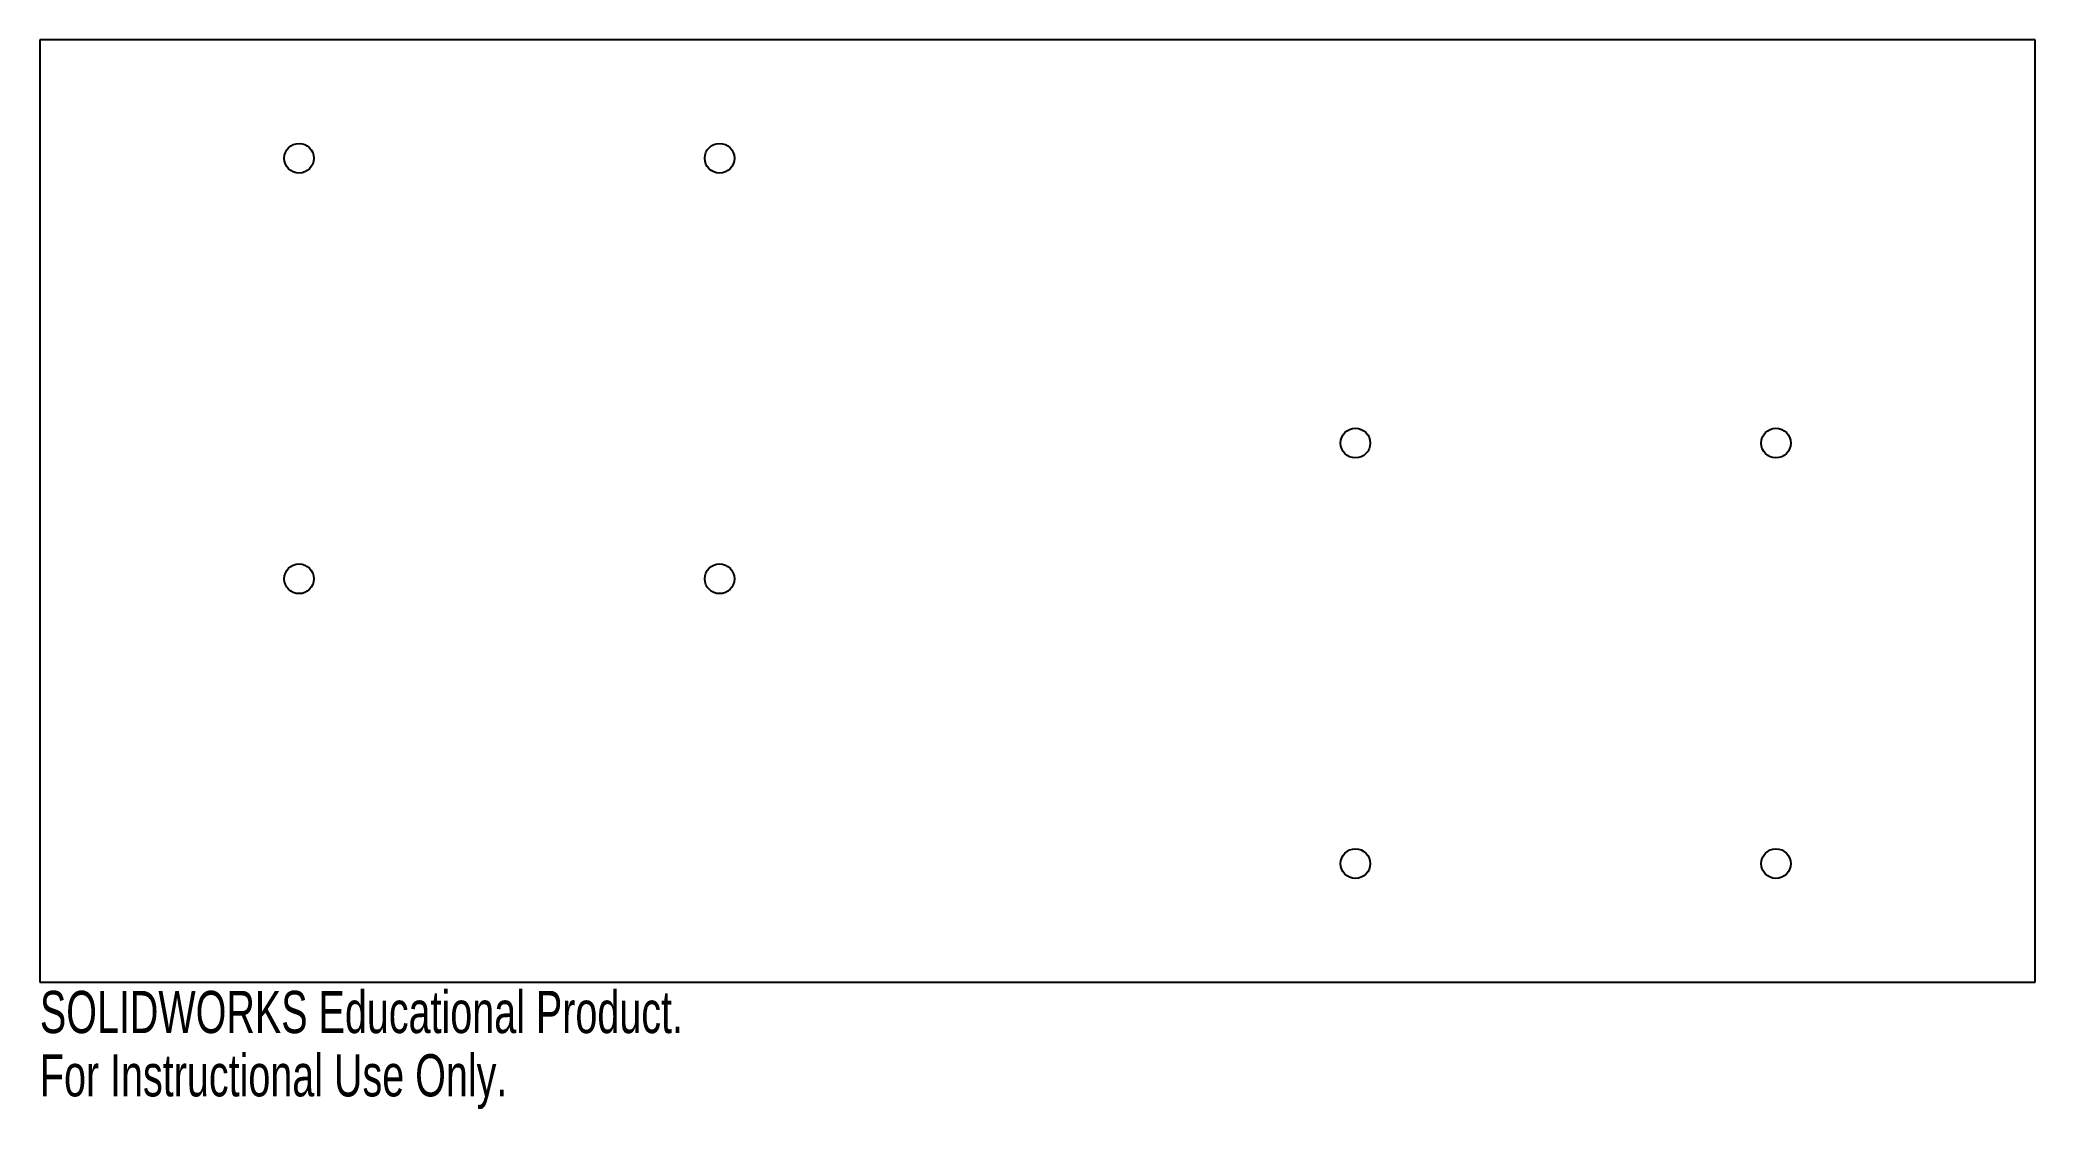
# Model space of a CAD drawing. Header units: inches. Extents: x -4.5 to 4.5, y -2.7 to 2.12.
import ezdxf

# ---------------------------------------------------------------- set-up
doc = ezdxf.new("R2010")
doc.units = ezdxf.units.IN
doc.header["$MEASUREMENT"] = 0
doc.styles.add('SLDTEXTSTYLE0', font='TXT', dxfattribs={"width": 0.7})

msp = doc.modelspace()

# ---------------------------------------------------------------- linework, layer by layer
at = {"color": 7, "linetype": 'Continuous', "lineweight": 25}
for p, q in [((4.5, 2.125), (-4.5, 2.125)), ((-4.5, 2.125), (-4.5, -2.125)), ((4.5, -2.125), (4.5, 2.125)), ((-4.5, -2.125), (4.5, -2.125))]:
    msp.add_line(p, q, dxfattribs=at)
for centre in [(-3.3312, 1.5911), (-1.4339, 1.5911), (1.4339, 0.3061), (3.3312, 0.3061), (-3.3312, -0.3061), (-1.4339, -0.3061), (1.4339, -1.5911), (3.3312, -1.5911)]:
    msp.add_circle(centre, 0.0669, dxfattribs=at)

# ---------------------------------------------------------------- texts
at = {"color": 7, "linetype": 'Continuous', "char_height": 0.1903, "attachment_point": 1, "style": 'SLDTEXTSTYLE0'}
for s, insert in [('SOLIDWORKS Educational Product.', (-4.5, -2.1651)), ('For Instructional Use Only.', (-4.5, -2.4506))]:
    msp.add_mtext(s, dxfattribs=dict(at, insert=insert))

doc.saveas('drawing.dxf')
